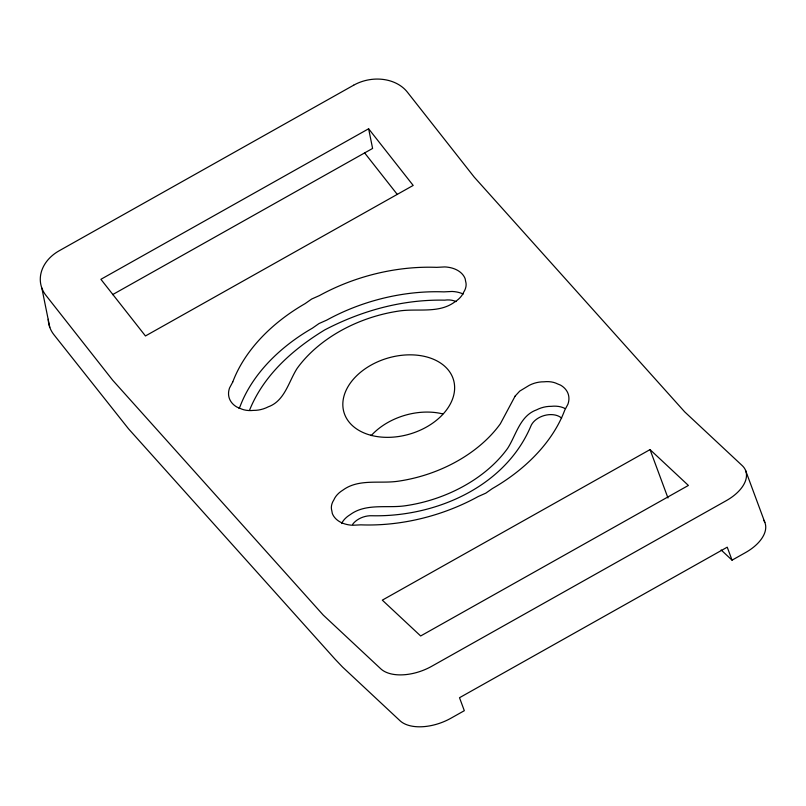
<?xml version="1.0" encoding="UTF-8"?>
<svg xmlns="http://www.w3.org/2000/svg" width="806" height="806" viewBox="0 0 806 806"><rect width="100%" height="100%" fill="white"/><g stroke="black" fill="none" stroke-linecap="round" stroke-linejoin="round"><path stroke-width="1.21" d="M238.999 408.491L240.067 406.496A162.983 112.8 -16.6 0 1 312.406 328.163L319.015 323.549L326.692 320.133A162.983 112.8 -16.6 0 1 443.925 291.873L452.146 291.46A29.5 20.412 -16.6 0 1 463.208 294.019M249.719 409.75C264.015 374.77 293.092 349.2 324.727 329.916C361.703 310.592 402.738 299.278 444.63 300.164A17.732 12.271 -16.6 0 1 456.055 301.615M368.624 128.779L100.901 279.309L145.453 335.961L413.186 185.43L368.624 128.779L372.604 148.435L112.558 294.653M650.039 449.607L382.316 600.148L420.661 635.974L688.395 485.444L650.039 449.607L667.973 497.987M721.128 549.964L732.05 560.16L745.429 552.634A39.393 22.165 -20.3 0 0 763.786 520.313M364.514 152.757L397.086 194.175M745.59 470.462L764.844 522.389M732.05 560.16L727.234 547.183L459.511 697.714L464.316 710.691L450.937 718.217A39.393 22.165 -20.3 0 1 400.038 720.755L342.51 667.005L335.155 659.278L128.507 428.792L53.891 334.671A39.393 31.545 -11.4 0 1 48.249 319.277M41.841 288.054L49.791 327.367M371.183 435.623A57.125 39.534 -16.6 0 1 442.796 413.921M561.641 418.133A17.732 12.271 -16.6 0 0 544.443 415.483A17.732 12.271 -16.6 0 0 530.65 426.606C504.707 487.207 435.109 517.13 372.1 515.749A17.732 12.271 -16.6 0 0 352.554 524.444M564.895 408.44A22.145 15.324 -16.6 0 0 551.244 406.335A22.145 15.324 -16.6 0 0 536.544 409.881C520.001 415.775 516.172 435.039 507.669 448.307A120.215 83.199 -16.6 0 1 405.549 505.725C387.364 508.475 366.085 502.934 350.217 514.641A22.145 15.324 -16.6 0 0 341.563 523.547M232.763 381.963L229.549 387.978A29.5 20.412 -16.6 0 0 236.904 407.06L239.886 408.279A22.145 15.324 -16.6 0 0 253.547 410.385A22.145 15.324 -16.6 0 0 268.237 406.839C284.78 400.955 288.608 381.681 297.122 368.413A120.215 83.199 -16.6 0 1 399.232 310.995C417.417 308.245 438.696 313.786 454.574 302.079A22.145 15.324 -16.6 0 0 463.641 292.256A22.145 15.324 -16.6 0 0 465.636 281.354L465.153 278.725A29.5 20.412 -16.6 0 0 444.831 266.927L436.61 267.35A162.983 112.8 -16.6 0 0 319.377 295.611L311.7 299.016L305.101 303.63A162.983 112.8 -16.6 0 0 232.763 381.963M515.135 396.089L500.355 423.785A120.215 83.199 -16.6 0 1 398.245 481.202C380.049 483.953 358.781 478.411 342.903 490.119A22.145 15.324 -16.6 0 0 333.835 499.942A22.145 15.324 -16.6 0 0 331.84 510.843L332.314 513.472A29.5 20.412 -16.6 0 0 352.635 525.26L360.856 524.847A162.983 112.8 -16.6 0 0 478.089 496.587L485.776 493.171L492.375 488.557A162.983 112.8 -16.6 0 0 564.714 410.224L567.918 404.219A29.5 20.412 -16.6 0 0 560.563 385.137L557.591 383.918A22.145 15.324 -16.6 0 0 543.929 381.812A22.145 15.324 -16.6 0 0 529.23 385.349L519.749 391.091L515.135 396.089M353.653 85.204L59.16 250.787A39.393 31.545 -11.4 0 0 45.942 295.359L112.78 380.331L323.256 615.089L380.785 668.829A39.393 22.165 -20.3 0 0 431.684 666.3L726.186 500.717A39.393 22.165 -20.3 0 0 742.215 465.606L684.687 411.866L474.22 177.108L407.373 92.136A39.393 31.545 -11.4 0 0 353.653 85.204M370.589 435.2A57.125 39.534 -16.6 0 0 454.634 387.938A57.125 39.534 -16.6 0 0 370.992 365.148A57.125 39.534 -16.6 0 0 370.589 435.2"/></g></svg>
